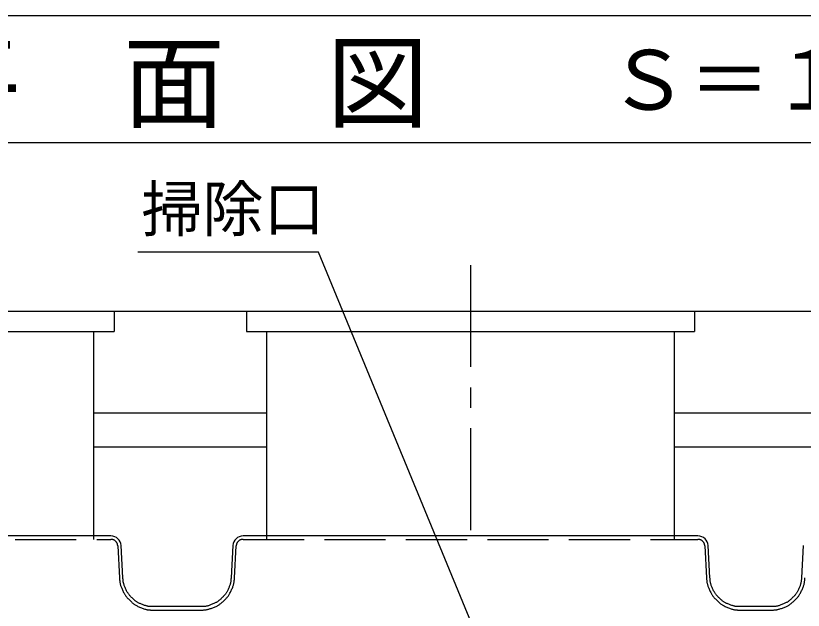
# Model space of a CAD drawing. Units: millimetres, scale not verified. Extents: x -8910 to 8910, y -6308 to 6308.
# Drawn here: x -5394 to -4234, y -2209 to -1334 of the extents above; entities that cross this region are included whole.
import ezdxf
from ezdxf.enums import TextEntityAlignment as Align

# ---------------------------------------------------------------- set-up
doc = ezdxf.new("R2010")
doc.units = ezdxf.units.MM
doc.header["$LTSCALE"] = 30
doc.linetypes.add('CHAIN1', pattern=[8, 5, -1, 1, -1])
doc.linetypes.add('DASHED3', pattern=[4, 3, -1])
for name, color, linetype, lineweight in [('0-1_空気管', 3, 'Continuous', 25), ('0-4_09', 3, 'Continuous', 25), ('0-B_機器', 2, 'Continuous', 25), ('0-D_文字', 7, 'Continuous', 25)]:
    doc.layers.add(name, color=color, linetype=linetype, lineweight=lineweight)
doc.styles.add('ＭＳ ゴシック', font='')
doc.styles.get('ＭＳ ゴシック').set_extended_font_data('MS Gothic')

msp = doc.modelspace()

# ---------------------------------------------------------------- linework, layer by layer
at = {"layer": '0-1_空気管', "linetype": 'CHAIN1'}
msp.add_line((-4723.85, -1701.21), (-4723.85, -2120.58), dxfattribs=at)
at = {"layer": '0-4_09'}
for p, q in [((-5278.85, -1798.87), (-5278.85, -2104.85)), ((-5023.85, -2104.85), (-5023.85, -1798.87)), ((-4423.85, -1798.87), (-4423.85, -2104.85)), ((-5253.34, -2099.85), (-5754.36, -2099.85)), ((-4388.84, -2099.85), (-5058.86, -2099.85)), ((-5235.73, -2161.21), (-5238.36, -2114.07)), ((-5073.84, -2114.07), (-5076.46, -2161.21)), ((-4371.23, -2161.21), (-4373.86, -2114.07)), ((-4233.84, -2114.07), (-4236.46, -2161.21))]:
    msp.add_line(p, q, dxfattribs=at)
at = {"layer": '0-4_09', "linetype": 'DASHED3'}
for p, q in [((-5754.36, -2104.85), (-5253.34, -2104.85)), ((-5058.86, -2104.85), (-4388.84, -2104.85)), ((-5243.35, -2114.33), (-5240.72, -2161.47)), ((-5071.47, -2161.47), (-5068.84, -2114.33)), ((-4378.85, -2114.33), (-4376.22, -2161.47)), ((-5236.36, -2179.32), (-5235.8, -2180.54)), ((-4364.07, -2191.63), (-4363.18, -2192.58)), ((-4237.49, -2182.73), (-4236.87, -2181.49)), ((-5190.79, -2208.85), (-5120.37, -2208.85)), ((-4326.29, -2208.85), (-4280.37, -2208.85))]:
    msp.add_line(p, q, dxfattribs=at)
at = {"layer": '0-4_09'}
for points in [[(-5240.72, -2161.47), (-5240.67, -2162.5), (-5240.65, -2162.93), (-5240.62, -2163.45), (-5240.58, -2164.03), (-5240.53, -2164.68), (-5240.47, -2165.38), (-5240.4, -2166.11), (-5240.31, -2166.86), (-5240.21, -2167.62), (-5240.09, -2168.39), (-5239.94, -2169.16), (-5239.77, -2169.96), (-5239.57, -2170.78), (-5239.33, -2171.64), (-5239.04, -2172.55), (-5238.72, -2173.53), (-5238.33, -2174.57), (-5237.9, -2175.69), (-5237.42, -2176.87), (-5236.9, -2178.09), (-5236.36, -2179.32)], [(-5226.58, -2186.43), (-5227.14, -2185.71), (-5227.67, -2184.96), (-5228.18, -2184.18), (-5228.69, -2183.33), (-5229.22, -2182.42), (-5229.76, -2181.42), (-5230.31, -2180.34), (-5230.87, -2179.22), (-5231.43, -2178.07), (-5231.97, -2176.91), (-5232.48, -2175.77), (-5232.95, -2174.66), (-5233.38, -2173.61), (-5233.76, -2172.62), (-5234.08, -2171.7), (-5234.36, -2170.84), (-5234.6, -2170.03), (-5234.8, -2169.25), (-5234.97, -2168.5), (-5235.11, -2167.77), (-5235.23, -2167.04), (-5235.33, -2166.32), (-5235.42, -2165.6), (-5235.49, -2164.91), (-5235.55, -2164.25), (-5235.59, -2163.64), (-5235.63, -2163.08), (-5235.66, -2162.59), (-5235.73, -2161.21)], [(-5076.46, -2161.21), (-5076.51, -2162.13), (-5076.53, -2162.52), (-5076.56, -2162.99), (-5076.59, -2163.52), (-5076.64, -2164.1), (-5076.69, -2164.72), (-5076.76, -2165.38), (-5076.83, -2166.06), (-5076.93, -2166.75), (-5077.04, -2167.44), (-5077.17, -2168.13), (-5077.32, -2168.85), (-5077.5, -2169.59), (-5077.72, -2170.36), (-5077.98, -2171.18), (-5078.27, -2172.06), (-5078.61, -2173), (-5079.01, -2174.01), (-5079.44, -2175.07), (-5079.9, -2176.16), (-5080.39, -2177.27), (-5080.9, -2178.38), (-5081.41, -2179.45), (-5081.91, -2180.48), (-5082.41, -2181.44), (-5082.88, -2182.32), (-5083.35, -2183.14), (-5083.82, -2183.9), (-5084.31, -2184.63), (-5084.82, -2185.34), (-5085.38, -2186.05), (-5085.98, -2186.78), (-5086.66, -2187.54), (-5087.4, -2188.36), (-5088.2, -2189.21), (-5089.05, -2190.08), (-5089.93, -2190.96), (-5090.83, -2191.82), (-5091.72, -2192.67)], [(-5084.68, -2192.83), (-5083.81, -2191.95), (-5083.02, -2191.1), (-5082.3, -2190.29), (-5081.64, -2189.5), (-5081.02, -2188.69), (-5080.43, -2187.86), (-5079.86, -2186.99), (-5079.29, -2186.05), (-5078.71, -2185.04), (-5078.11, -2183.92), (-5077.49, -2182.73), (-5076.87, -2181.49), (-5076.25, -2180.21), (-5075.65, -2178.92), (-5075.09, -2177.65), (-5074.56, -2176.42), (-5074.08, -2175.24), (-5073.66, -2174.15), (-5073.3, -2173.13), (-5072.99, -2172.17), (-5072.73, -2171.27), (-5072.5, -2170.4), (-5072.31, -2169.57), (-5072.16, -2168.76), (-5072.02, -2167.95), (-5071.91, -2167.15), (-5071.82, -2166.35), (-5071.74, -2165.59), (-5071.68, -2164.85), (-5071.62, -2164.17), (-5071.58, -2163.55), (-5071.55, -2163.01), (-5071.47, -2161.47)], [(-4376.22, -2161.47), (-4376.17, -2162.5), (-4376.15, -2162.93), (-4376.12, -2163.45), (-4376.08, -2164.03), (-4376.03, -2164.68), (-4375.97, -2165.38), (-4375.9, -2166.11), (-4375.81, -2166.86), (-4375.71, -2167.62), (-4375.59, -2168.39), (-4375.44, -2169.16), (-4375.27, -2169.96), (-4375.07, -2170.78), (-4374.83, -2171.64), (-4374.54, -2172.55), (-4374.22, -2173.53), (-4373.83, -2174.57), (-4373.4, -2175.69), (-4372.92, -2176.87), (-4372.4, -2178.09), (-4371.86, -2179.32), (-4371.3, -2180.54), (-4370.73, -2181.74), (-4370.17, -2182.88), (-4369.62, -2183.95), (-4369.09, -2184.93), (-4368.57, -2185.84), (-4368.05, -2186.68), (-4367.51, -2187.49), (-4366.94, -2188.28), (-4366.32, -2189.07), (-4365.65, -2189.88), (-4364.9, -2190.73), (-4364.07, -2191.63)], [(-4362.08, -2186.43), (-4362.64, -2185.71), (-4363.17, -2184.96), (-4363.68, -2184.18), (-4364.19, -2183.33), (-4364.72, -2182.42), (-4365.26, -2181.42), (-4365.81, -2180.34), (-4366.37, -2179.22), (-4366.93, -2178.07), (-4367.47, -2176.91), (-4367.98, -2175.77), (-4368.45, -2174.66), (-4368.88, -2173.61), (-4369.26, -2172.62), (-4369.58, -2171.7), (-4369.86, -2170.84), (-4370.1, -2170.03), (-4370.3, -2169.25), (-4370.47, -2168.5), (-4370.61, -2167.77), (-4370.73, -2167.04), (-4370.83, -2166.32), (-4370.92, -2165.6), (-4370.99, -2164.91), (-4371.05, -2164.25), (-4371.09, -2163.64), (-4371.13, -2163.08), (-4371.16, -2162.59), (-4371.23, -2161.21)], [(-4236.46, -2161.21), (-4236.51, -2162.13), (-4236.53, -2162.52), (-4236.56, -2162.99), (-4236.59, -2163.52), (-4236.64, -2164.1), (-4236.69, -2164.72), (-4236.76, -2165.38), (-4236.83, -2166.06), (-4236.93, -2166.75), (-4237.04, -2167.44), (-4237.17, -2168.13), (-4237.32, -2168.85), (-4237.5, -2169.59), (-4237.72, -2170.36), (-4237.98, -2171.18), (-4238.27, -2172.06), (-4238.61, -2173), (-4239.01, -2174.01), (-4239.44, -2175.07), (-4239.9, -2176.16), (-4240.39, -2177.27), (-4240.9, -2178.38), (-4241.41, -2179.45), (-4241.91, -2180.48), (-4242.41, -2181.44), (-4242.88, -2182.32), (-4243.35, -2183.14), (-4243.82, -2183.9), (-4244.31, -2184.63), (-4244.82, -2185.34), (-4245.38, -2186.05), (-4245.98, -2186.78), (-4246.66, -2187.54), (-4247.4, -2188.36), (-4248.2, -2189.21), (-4249.05, -2190.08), (-4249.93, -2190.96), (-4250.83, -2191.82), (-4251.72, -2192.67)], [(-4236.87, -2181.49), (-4236.25, -2180.21), (-4235.65, -2178.92), (-4235.09, -2177.65), (-4234.56, -2176.42), (-4234.08, -2175.24), (-4233.66, -2174.15), (-4233.3, -2173.13), (-4232.99, -2172.17), (-4232.73, -2171.27), (-4232.5, -2170.4), (-4232.31, -2169.57), (-4232.16, -2168.76), (-4232.02, -2167.95), (-4231.91, -2167.15), (-4231.82, -2166.35), (-4231.74, -2165.59), (-4231.68, -2164.85), (-4231.62, -2164.17), (-4231.58, -2163.55), (-4231.55, -2163.01), (-4231.47, -2161.47)], [(-5235.8, -2180.54), (-5235.23, -2181.74), (-5234.67, -2182.88), (-5234.12, -2183.95), (-5233.59, -2184.93), (-5233.07, -2185.84), (-5232.55, -2186.68), (-5232.01, -2187.49), (-5231.44, -2188.28), (-5230.82, -2189.07), (-5230.15, -2189.88), (-5229.4, -2190.73), (-5228.57, -2191.63), (-5227.68, -2192.58), (-5226.73, -2193.55), (-5225.76, -2194.52), (-5224.76, -2195.49), (-5223.77, -2196.42), (-5222.8, -2197.31), (-5221.87, -2198.13), (-5220.99, -2198.88), (-5220.14, -2199.55), (-5219.31, -2200.17), (-5218.48, -2200.74), (-5217.62, -2201.29), (-5216.72, -2201.81), (-5215.75, -2202.33), (-5214.7, -2202.86), (-5213.56, -2203.4), (-5212.34, -2203.96), (-5211.06, -2204.51), (-5209.75, -2205.06), (-5208.44, -2205.59), (-5207.14, -2206.09), (-5205.88, -2206.55), (-5204.68, -2206.97), (-5203.57, -2207.33), (-5202.53, -2207.64), (-5201.56, -2207.9), (-5200.64, -2208.11)], [(-5193.69, -2203.83), (-5194.32, -2203.81), (-5194.97, -2203.78), (-5195.66, -2203.74), (-5196.35, -2203.68), (-5197.04, -2203.61), (-5197.74, -2203.52), (-5198.46, -2203.4), (-5199.21, -2203.25), (-5200, -2203.08), (-5200.83, -2202.87), (-5201.72, -2202.62), (-5202.68, -2202.32), (-5203.71, -2201.99), (-5204.79, -2201.61), (-5205.91, -2201.2), (-5207.04, -2200.77), (-5208.17, -2200.33), (-5209.27, -2199.87), (-5210.32, -2199.42), (-5211.31, -2198.98), (-5212.21, -2198.55), (-5213.05, -2198.12), (-5213.84, -2197.69), (-5214.59, -2197.25), (-5215.32, -2196.77), (-5216.06, -2196.25), (-5216.82, -2195.69), (-5217.62, -2195.06), (-5218.47, -2194.35), (-5219.37, -2193.6), (-5220.28, -2192.79), (-5221.2, -2191.96), (-5222.12, -2191.11), (-5223, -2190.27), (-5223.85, -2189.44), (-5224.63, -2188.64), (-5225.34, -2187.88), (-5225.99, -2187.15), (-5226.58, -2186.43)], [(-4329.19, -2203.83), (-4329.82, -2203.81), (-4330.47, -2203.78), (-4331.16, -2203.74), (-4331.85, -2203.68), (-4332.54, -2203.61), (-4333.24, -2203.52), (-4333.96, -2203.4), (-4334.71, -2203.25), (-4335.5, -2203.08), (-4336.33, -2202.87), (-4337.22, -2202.62), (-4338.18, -2202.32), (-4339.21, -2201.99), (-4340.29, -2201.61), (-4341.41, -2201.2), (-4342.54, -2200.77), (-4343.67, -2200.33), (-4344.77, -2199.87), (-4345.82, -2199.42), (-4346.81, -2198.98), (-4347.71, -2198.55), (-4348.55, -2198.12), (-4349.34, -2197.69), (-4350.09, -2197.25), (-4350.82, -2196.77), (-4351.56, -2196.25), (-4352.32, -2195.69), (-4353.12, -2195.06), (-4353.97, -2194.35), (-4354.87, -2193.6), (-4355.78, -2192.79), (-4356.7, -2191.96), (-4357.62, -2191.11), (-4358.5, -2190.27), (-4359.35, -2189.44), (-4360.13, -2188.64), (-4360.84, -2187.88), (-4361.49, -2187.15), (-4362.08, -2186.43)], [(-4244.68, -2192.83), (-4243.81, -2191.95), (-4243.02, -2191.1), (-4242.3, -2190.29), (-4241.64, -2189.5), (-4241.02, -2188.69), (-4240.43, -2187.86), (-4239.86, -2186.99), (-4239.29, -2186.05), (-4238.71, -2185.04), (-4238.11, -2183.92), (-4237.49, -2182.73)], [(-5091.72, -2192.67), (-5092.59, -2193.46), (-5093.43, -2194.2), (-5094.23, -2194.87), (-5094.99, -2195.48), (-5095.74, -2196.04), (-5096.49, -2196.55), (-5097.26, -2197.04), (-5098.07, -2197.51), (-5098.94, -2197.98), (-5099.88, -2198.46), (-5100.91, -2198.95), (-5102.01, -2199.45), (-5103.16, -2199.95), (-5104.34, -2200.44), (-5105.52, -2200.92), (-5106.69, -2201.37), (-5107.82, -2201.78), (-5108.9, -2202.16), (-5109.9, -2202.48), (-5110.84, -2202.76), (-5111.71, -2202.99), (-5112.54, -2203.19), (-5113.33, -2203.35), (-5114.08, -2203.48), (-5114.82, -2203.58), (-5115.55, -2203.66), (-5116.28, -2203.73), (-5117, -2203.77), (-5117.69, -2203.81), (-5118.35, -2203.83), (-5118.97, -2203.84), (-5119.53, -2203.85), (-5120.02, -2203.85), (-5121.4, -2203.85), (-5191.72, -2203.85), (-5192.11, -2203.85), (-5192.57, -2203.85), (-5193.1, -2203.84), (-5193.69, -2203.83)], [(-5120.37, -2208.85), (-5119.94, -2208.85), (-5119.42, -2208.85), (-5118.83, -2208.84), (-5118.19, -2208.83), (-5117.49, -2208.81), (-5116.76, -2208.77), (-5116, -2208.73), (-5115.23, -2208.66), (-5114.46, -2208.58), (-5113.68, -2208.48), (-5112.88, -2208.35), (-5112.05, -2208.19), (-5111.17, -2207.99), (-5110.25, -2207.76), (-5109.26, -2207.48), (-5108.2, -2207.15), (-5107.05, -2206.78), (-5105.85, -2206.36), (-5104.61, -2205.91), (-5103.35, -2205.43), (-5102.1, -2204.93), (-5100.87, -2204.43), (-5099.7, -2203.93), (-5098.61, -2203.44), (-5097.6, -2202.96), (-5096.67, -2202.49), (-5095.8, -2202.01), (-5094.96, -2201.51), (-5094.15, -2200.98), (-5093.32, -2200.41), (-5092.48, -2199.78), (-5091.59, -2199.08), (-5090.64, -2198.3), (-5089.65, -2197.46), (-5088.64, -2196.56), (-5087.61, -2195.64), (-5086.6, -2194.7), (-5085.61, -2193.76), (-5084.68, -2192.83)], [(-4363.18, -2192.58), (-4362.23, -2193.55), (-4361.26, -2194.52), (-4360.26, -2195.49), (-4359.27, -2196.42), (-4358.3, -2197.31), (-4357.37, -2198.13), (-4356.49, -2198.88), (-4355.64, -2199.55), (-4354.81, -2200.17), (-4353.98, -2200.74), (-4353.12, -2201.29), (-4352.22, -2201.81), (-4351.25, -2202.33), (-4350.2, -2202.86), (-4349.06, -2203.4), (-4347.84, -2203.96), (-4346.56, -2204.51), (-4345.25, -2205.06), (-4343.94, -2205.59), (-4342.64, -2206.09), (-4341.38, -2206.55), (-4340.18, -2206.97), (-4339.07, -2207.33), (-4338.03, -2207.64), (-4337.06, -2207.9), (-4336.14, -2208.11), (-4335.27, -2208.29), (-4334.42, -2208.44), (-4333.6, -2208.55), (-4332.79, -2208.64), (-4331.98, -2208.71), (-4331.19, -2208.76), (-4330.42, -2208.8), (-4329.68, -2208.83), (-4329, -2208.84), (-4328.38, -2208.85), (-4327.83, -2208.85), (-4326.29, -2208.85)], [(-4251.72, -2192.67), (-4252.59, -2193.46), (-4253.43, -2194.2), (-4254.23, -2194.87), (-4254.99, -2195.48), (-4255.74, -2196.04), (-4256.49, -2196.55), (-4257.26, -2197.04), (-4258.07, -2197.51), (-4258.94, -2197.98), (-4259.88, -2198.46), (-4260.91, -2198.95), (-4262.01, -2199.45), (-4263.16, -2199.95), (-4264.34, -2200.44), (-4265.52, -2200.92), (-4266.69, -2201.37), (-4267.82, -2201.78), (-4268.9, -2202.16), (-4269.9, -2202.48), (-4270.84, -2202.76), (-4271.71, -2202.99), (-4272.54, -2203.19), (-4273.33, -2203.35), (-4274.08, -2203.48), (-4274.82, -2203.58), (-4275.55, -2203.66), (-4276.28, -2203.73), (-4277, -2203.77), (-4277.69, -2203.81), (-4278.35, -2203.83), (-4278.97, -2203.84), (-4279.53, -2203.85), (-4280.02, -2203.85), (-4281.4, -2203.85), (-4327.22, -2203.85), (-4327.61, -2203.85), (-4328.07, -2203.85), (-4328.6, -2203.84), (-4329.19, -2203.83)], [(-4280.37, -2208.85), (-4279.94, -2208.85), (-4279.42, -2208.85), (-4278.83, -2208.84), (-4278.19, -2208.83), (-4277.49, -2208.81), (-4276.76, -2208.77), (-4276, -2208.73), (-4275.23, -2208.66), (-4274.46, -2208.58), (-4273.68, -2208.48), (-4272.88, -2208.35), (-4272.05, -2208.19), (-4271.17, -2207.99), (-4270.25, -2207.76), (-4269.26, -2207.48), (-4268.2, -2207.15), (-4267.05, -2206.78), (-4265.85, -2206.36), (-4264.61, -2205.91), (-4263.35, -2205.43), (-4262.1, -2204.93), (-4260.87, -2204.43), (-4259.7, -2203.93), (-4258.61, -2203.44), (-4257.6, -2202.96), (-4256.67, -2202.49), (-4255.8, -2202.01), (-4254.96, -2201.51), (-4254.15, -2200.98), (-4253.32, -2200.41), (-4252.48, -2199.78), (-4251.59, -2199.08), (-4250.64, -2198.3), (-4249.65, -2197.46), (-4248.64, -2196.56), (-4247.61, -2195.64), (-4246.6, -2194.7), (-4245.61, -2193.76), (-4244.68, -2192.83)], [(-5200.64, -2208.11), (-5199.77, -2208.29), (-5198.92, -2208.44), (-5198.1, -2208.55), (-5197.29, -2208.64), (-5196.48, -2208.71), (-5195.69, -2208.76), (-5194.92, -2208.8), (-5194.18, -2208.83), (-5193.5, -2208.84), (-5192.88, -2208.85), (-5192.33, -2208.85), (-5190.79, -2208.85)]]:
    msp.add_lwpolyline(points, dxfattribs=at)
for centre, start, end in [((-5253.34, -2114.85), 3, 90), ((-5058.86, -2114.85), 90, 177), ((-4388.84, -2114.85), 3, 90)]:
    msp.add_arc(centre, 15, start, end, dxfattribs=at)
at = {"layer": '0-4_09', "linetype": 'DASHED3'}
for centre, start, end in [((-5253.34, -2114.85), 3, 90), ((-5058.86, -2114.85), 90, 177), ((-4388.84, -2114.85), 3, 90)]:
    msp.add_arc(centre, 10, start, end, dxfattribs=at)
at = {"layer": '0-B_機器'}
for p, q in [((-7009.2, -1768.88), (-2795.45, -1768.88)), ((-5278.85, -1918.88), (-5023.85, -1918.88)), ((-4423.85, -1918.88), (-4183.85, -1918.88)), ((-5278.85, -1968.88), (-5023.85, -1968.88)), ((-4423.85, -1968.88), (-4183.85, -1968.88))]:
    msp.add_line(p, q, dxfattribs=at)
at = {"layer": '0-B_機器', "color": 3}
for p, q in [((-5053.85, -1768.88), (-5053.85, -1798.87)), ((-5053.85, -1768.88), (-4393.85, -1768.88)), ((-4393.85, -1768.88), (-4393.85, -1798.87)), ((-5758.85, -1798.87), (-5248.85, -1798.87)), ((-5053.85, -1798.87), (-4393.85, -1798.87))]:
    msp.add_line(p, q, dxfattribs=at)
msp.add_lwpolyline([(-3587.67, -1520.68), (-3587.67, -1334.37), (-5617, -1334.37), (-5617, -1520.68)], close=True, dxfattribs=at)
msp.add_lwpolyline([(-5758.85, -1768.88), (-5248.85, -1768.88), (-5248.85, -1798.87)], dxfattribs=at)
at = {"layer": '0-D_文字', "color": 3}
for p, q in [((-4947.64, -1682.3), (-5213.64, -1682.3)), ((-4695.05, -2294.52), (-4947.64, -1682.3))]:
    msp.add_line(p, q, dxfattribs=at)

# ---------------------------------------------------------------- texts
at = {"layer": '0-B_機器', "color": 4, "style": 'ＭＳ ゴシック'}
for s, height, p in [('平\u3000面\u3000図', 110, (-5535.76, -1520.65)), ('Ｓ＝１／３０', 87.98, (-4522.2, -1498.98))]:
    msp.add_text(s, height=height, dxfattribs=at).set_placement(p, align=Align.BOTTOM_LEFT)
at = {"layer": '0-D_文字', "color": 4, "style": 'ＭＳ ゴシック'}
msp.add_text('掃除口', height=65.98, dxfattribs=at).set_placement((-5208.64, -1671.3), align=Align.BOTTOM_LEFT)

doc.saveas('drawing.dxf')
